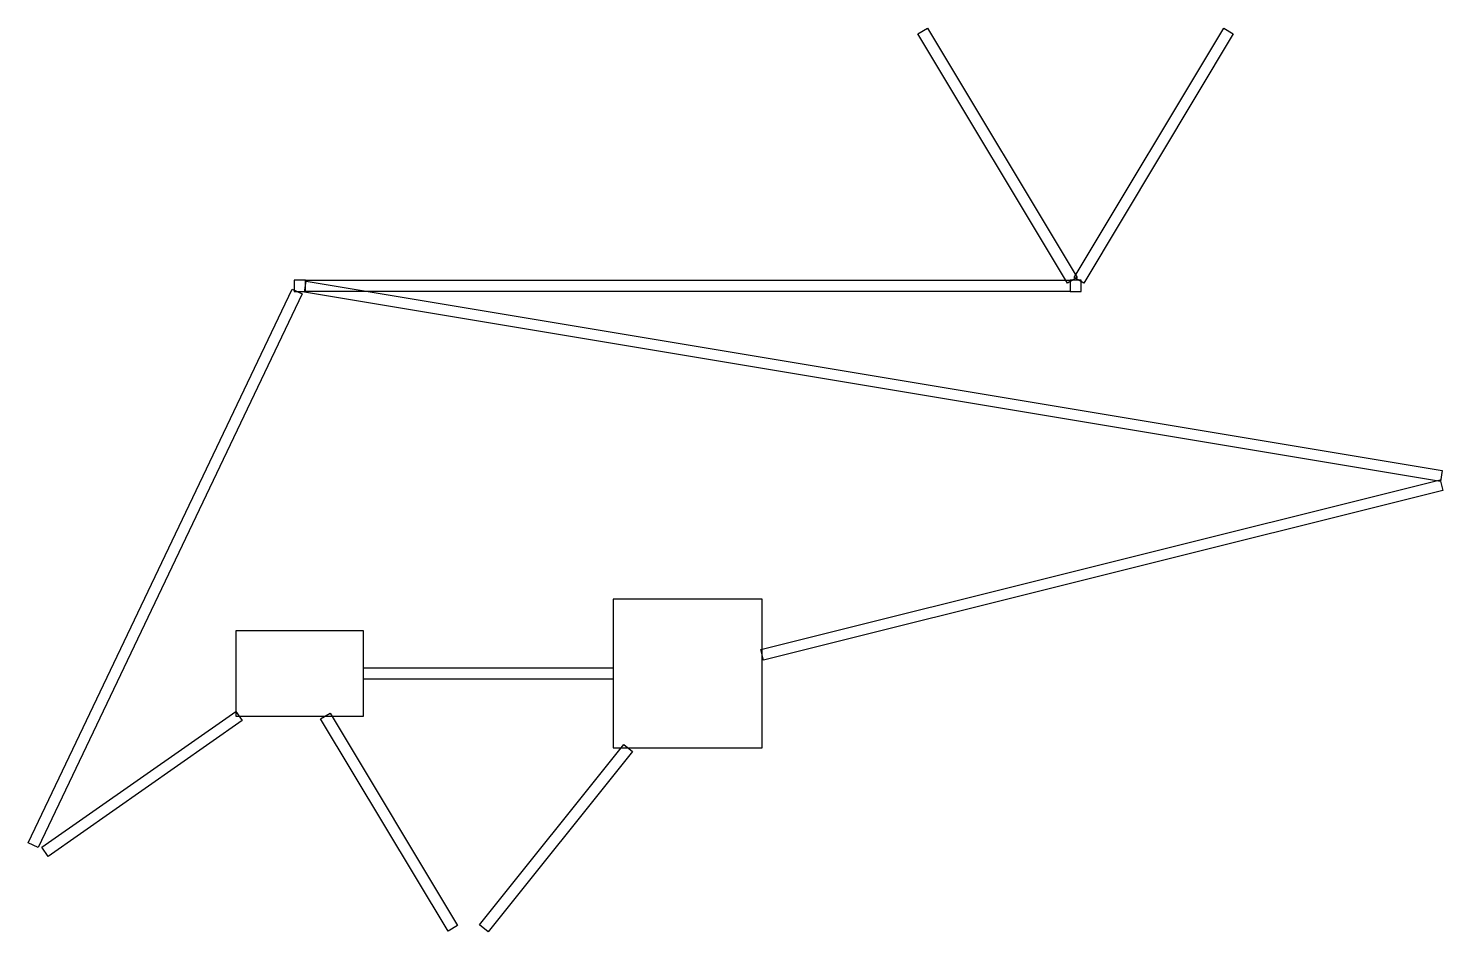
# Model space of a CAD drawing. Header units: millimetres. Extents: x 2.1 to 27.6, y 1.8 to 18.2.
import ezdxf

# ---------------------------------------------------------------- set-up
doc = ezdxf.new("R2010")
doc.units = ezdxf.units.MM
doc.layers.add('CHAMBERS', color=5, linetype='CONTINUOUS')
doc.layers.add('CHANNELS', color=3, linetype='CONTINUOUS')

msp = doc.modelspace()

# ---------------------------------------------------------------- linework, layer by layer
at = {"layer": 'CHAMBERS'}
for p, q in [((7.1, 13.6), (6.9, 13.6)), ((6.9, 13.6), (6.9, 13.4)), ((7.1, 13.4), (7.1, 13.6)), ((21.1, 13.6), (20.9, 13.6)), ((20.9, 13.6), (20.9, 13.4)), ((21.1, 13.4), (21.1, 13.6)), ((6.9, 13.4), (7.1, 13.4)), ((20.9, 13.4), (21.1, 13.4)), ((15.344, 7.844), (12.656, 7.844)), ((12.656, 7.844), (12.656, 5.156)), ((15.344, 5.156), (15.344, 7.844)), ((8.152, 7.268), (5.848, 7.268)), ((5.848, 7.268), (5.848, 5.732)), ((8.152, 5.732), (8.152, 7.268)), ((5.848, 5.732), (8.152, 5.732)), ((12.656, 5.156), (15.344, 5.156))]:
    msp.add_line(p, q, dxfattribs=at)
at = {"layer": 'CHANNELS'}
for p, q in [((18.1543, 18.0486), (18.3257, 18.1514)), ((18.3257, 18.1514), (21.0257, 13.6514)), ((20.9743, 13.6514), (23.6743, 18.1514)), ((23.6743, 18.1514), (23.8457, 18.0486)), ((20.8543, 13.5486), (18.1543, 18.0486)), ((23.8457, 18.0486), (21.1457, 13.5486)), ((7.0836, 13.3847), (7.1164, 13.582)), ((7.1, 13.6), (20.9, 13.6)), ((7.1, 13.4), (7.1, 13.6)), ((7.1164, 13.582), (27.6164, 10.1653)), ((21.0257, 13.6514), (20.8543, 13.5486)), ((20.9, 13.6), (20.9, 13.4)), ((21.1457, 13.5486), (20.9743, 13.6514)), ((2.1002, 3.443), (6.8621, 13.443)), ((7.0427, 13.357), (2.2808, 3.357)), ((6.8621, 13.443), (7.0427, 13.357)), ((27.5836, 9.968), (7.0836, 13.3847)), ((20.9, 13.4), (7.1, 13.4)), ((15.3197, 6.933), (27.5757, 9.997)), ((27.5757, 9.997), (27.6243, 9.803)), ((27.6164, 10.1653), (27.5836, 9.968)), ((27.6243, 9.803), (15.3683, 6.739)), ((15.3683, 6.739), (15.3197, 6.933)), ((8.152, 6.6), (12.656, 6.6)), ((8.152, 6.4), (8.152, 6.6)), ((12.656, 6.4), (8.152, 6.4)), ((12.656, 6.6), (12.656, 6.4)), ((2.3427, 3.3619), (5.8455, 5.8139)), ((5.9602, 5.6501), (2.4573, 3.1981)), ((5.8455, 5.8139), (5.9602, 5.6501)), ((7.3751, 5.6806), (7.5465, 5.7834)), ((9.6743, 1.8486), (7.3751, 5.6806)), ((7.5465, 5.7834), (9.8457, 1.9514)), ((10.2419, 1.9625), (12.8467, 5.2185)), ((12.8467, 5.2185), (13.0029, 5.0935)), ((13.0029, 5.0935), (10.3981, 1.8375)), ((2.2808, 3.357), (2.1002, 3.443)), ((2.4573, 3.1981), (2.3427, 3.3619)), ((9.8457, 1.9514), (9.6743, 1.8486)), ((10.3981, 1.8375), (10.2419, 1.9625))]:
    msp.add_line(p, q, dxfattribs=at)

doc.saveas('drawing.dxf')
